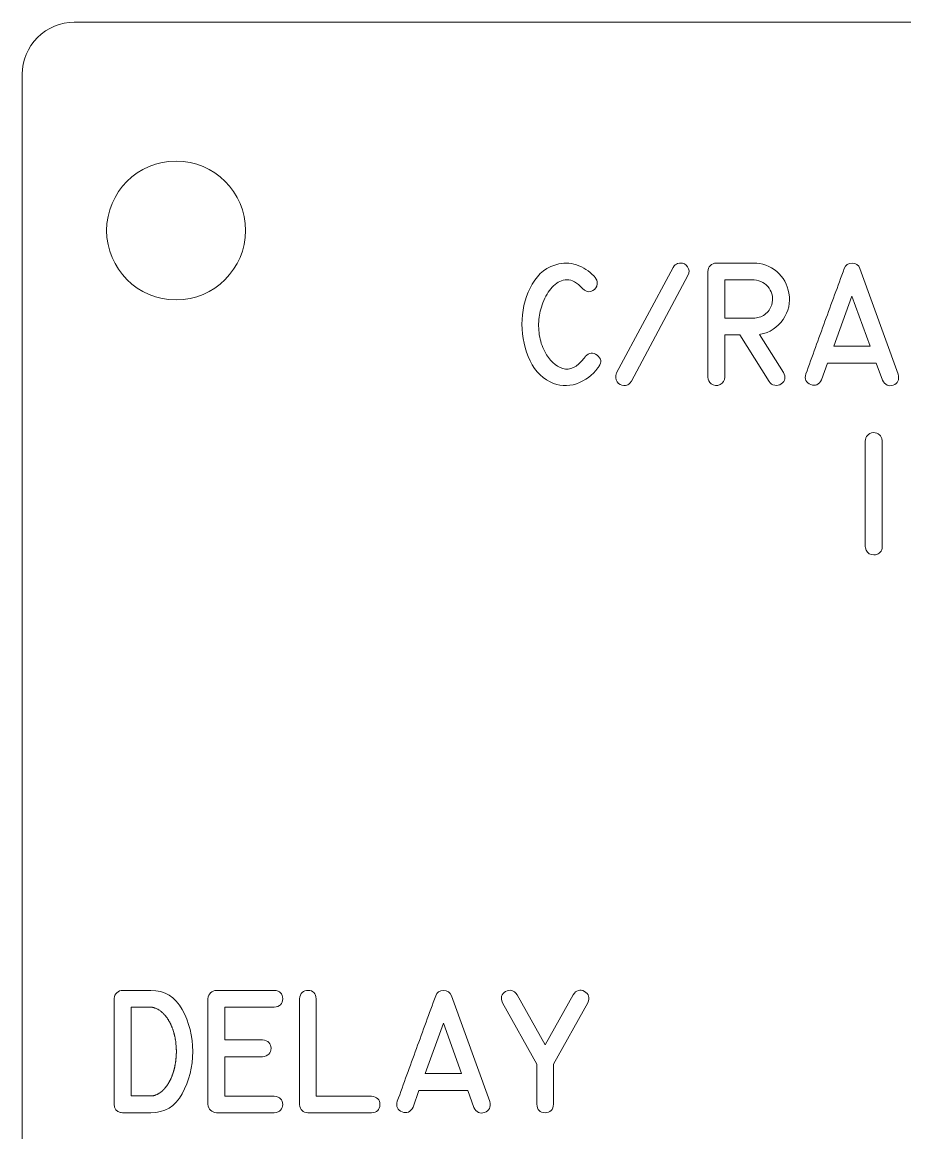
# Model space of a CAD drawing. Header units: millimetres. Extents: x -58 to 88, y -192 to 135.
# Drawn here: x -17.03 to 8.38, y 103 to 135 of the extents above; entities that cross this region are included whole.
import ezdxf

# ---------------------------------------------------------------- set-up
doc = ezdxf.new("R2010")
doc.units = ezdxf.units.MM
doc.header["$MEASUREMENT"] = 0
doc.layers.add('Layer 1', color=7, linetype='Continuous')

msp = doc.modelspace()

# ---------------------------------------------------------------- linework, layer by layer
at = {"layer": 'Layer 1', "color": 250, "lineweight": 9}
msp.add_ellipse((-12.6025, 129.0033), major_axis=(0, 2), ratio=1, dxfattribs=at)
msp.add_open_spline([(-17.033, 71.4283), (-17.0328, 71.0302), (-16.8744, 70.6485), (-16.5927, 70.3672), (-16.5927, 70.3672), (-16.3111, 70.0859), (-15.9311, 69.928), (-15.533, 69.9283), (-15.533, 69.9283), (-15.533, 69.9283), (86.717, 69.9283), (86.717, 69.9283), (86.717, 69.9283), (87.115, 69.9285), (87.4967, 70.0869), (87.778, 70.3686), (87.778, 70.3686), (88.0593, 70.6502), (88.2172, 71.0302), (88.217, 71.4283), (88.217, 71.4283), (88.217, 71.4283), (88.217, 75.9158), (88.217, 75.9158), (88.217, 75.9158), (88.2167, 76.3139), (88.0583, 76.6955), (87.7767, 76.9768), (87.7767, 76.9768), (87.495, 77.2581), (87.115, 77.416), (86.717, 77.4158), (86.717, 77.4158), (86.717, 77.4158), (84.2545, 77.4158), (84.2545, 77.4158), (84.2545, 77.4158), (82.1109, 77.4158), (80.1301, 78.5594), (79.0583, 80.4158), (79.0583, 80.4158), (77.9865, 82.2722), (77.9865, 84.5594), (79.0583, 86.4158), (79.0583, 86.4158), (80.1301, 88.2722), (82.1109, 89.4158), (84.2545, 89.4158), (84.2545, 89.4158), (84.2545, 89.4158), (86.717, 89.4158), (86.717, 89.4158), (86.717, 89.4158), (87.115, 89.416), (87.4967, 89.5744), (87.778, 89.8561), (87.778, 89.8561), (88.0593, 90.1377), (88.2172, 90.5177), (88.217, 90.9158), (88.217, 90.9158), (88.217, 90.9158), (88.217, 114.0158), (88.217, 114.0158), (88.217, 114.0158), (88.2167, 114.4139), (88.0583, 114.7955), (87.7767, 115.0768), (87.7767, 115.0768), (87.495, 115.3581), (87.115, 115.516), (86.717, 115.5158), (86.717, 115.5158), (86.717, 115.5158), (84.2545, 115.5158), (84.2545, 115.5158), (84.2545, 115.5158), (82.1109, 115.5158), (80.1301, 116.6594), (79.0583, 118.5158), (79.0583, 118.5158), (77.9865, 120.3722), (77.9865, 122.6594), (79.0583, 124.5158), (79.0583, 124.5158), (80.1301, 126.3722), (82.1109, 127.5158), (84.2545, 127.5158), (84.2545, 127.5158), (84.2545, 127.5158), (86.717, 127.5158), (86.717, 127.5158), (86.717, 127.5158), (87.115, 127.516), (87.4967, 127.6744), (87.778, 127.9561), (87.778, 127.9561), (88.0593, 128.2377), (88.2172, 128.6177), (88.217, 129.0158), (88.217, 129.0158), (88.217, 129.0158), (88.217, 133.5033), (88.217, 133.5033), (88.217, 133.5033), (88.2167, 133.9014), (88.0583, 134.283), (87.7767, 134.5643), (87.7767, 134.5643), (87.495, 134.8456), (87.115, 135.0035), (86.717, 135.0033), (86.717, 135.0033), (86.717, 135.0033), (-15.533, 135.0033), (-15.533, 135.0033), (-15.533, 135.0033), (-15.9311, 135.003), (-16.3128, 134.8446), (-16.5941, 134.563), (-16.5941, 134.563), (-16.8754, 134.2813), (-17.0333, 133.9014), (-17.033, 133.5033), (-17.033, 133.5033), (-17.033, 133.5033), (-17.033, 71.4283), (-17.033, 71.4283)], degree=3, knots=[0, 0, 0, 0, 0.030303, 0.030303, 0.030303, 0.030303, 0.0606061, 0.0606061, 0.0606061, 0.0606061, 0.0909091, 0.0909091, 0.0909091, 0.0909091, 0.1212121, 0.1212121, 0.1212121, 0.1212121, 0.1515152, 0.1515152, 0.1515152, 0.1515152, 0.1818182, 0.1818182, 0.1818182, 0.1818182, 0.2121212, 0.2121212, 0.2121212, 0.2121212, 0.2424242, 0.2424242, 0.2424242, 0.2424242, 0.2727273, 0.2727273, 0.2727273, 0.2727273, 0.3030303, 0.3030303, 0.3030303, 0.3030303, 0.3333333, 0.3333333, 0.3333333, 0.3333333, 0.3636364, 0.3636364, 0.3636364, 0.3636364, 0.3939394, 0.3939394, 0.3939394, 0.3939394, 0.4242424, 0.4242424, 0.4242424, 0.4242424, 0.4545455, 0.4545455, 0.4545455, 0.4545455, 0.4848485, 0.4848485, 0.4848485, 0.4848485, 0.5151515, 0.5151515, 0.5151515, 0.5151515, 0.5454545, 0.5454545, 0.5454545, 0.5454545, 0.5757576, 0.5757576, 0.5757576, 0.5757576, 0.6060606, 0.6060606, 0.6060606, 0.6060606, 0.6363636, 0.6363636, 0.6363636, 0.6363636, 0.6666667, 0.6666667, 0.6666667, 0.6666667, 0.6969697, 0.6969697, 0.6969697, 0.6969697, 0.7272727, 0.7272727, 0.7272727, 0.7272727, 0.7575758, 0.7575758, 0.7575758, 0.7575758, 0.7878788, 0.7878788, 0.7878788, 0.7878788, 0.8181818, 0.8181818, 0.8181818, 0.8181818, 0.8484848, 0.8484848, 0.8484848, 0.8484848, 0.8787879, 0.8787879, 0.8787879, 0.8787879, 0.9090909, 0.9090909, 0.9090909, 0.9090909, 0.9393939, 0.9393939, 0.9393939, 0.9393939, 1, 1, 1, 1], dxfattribs=at)
at = {"layer": 'Layer 1', "color": 240, "lineweight": 9}
for points, knots in [([(-0.4231, 125.0875), (-0.4231, 125.0875), (-0.4384, 125.0646), (-0.4384, 125.0646), (-0.4384, 125.0646), (-0.4419, 125.0605), (-0.4448, 125.0563), (-0.4472, 125.0528), (-0.4472, 125.0528), (-0.4489, 125.0493), (-0.4513, 125.0458), (-0.4536, 125.0422), (-0.4536, 125.0422), (-0.6112, 124.83), (-0.8176, 124.6789), (-1.0733, 124.5883), (-1.0733, 124.5883), (-1.3285, 124.4984), (-1.5802, 124.5148), (-1.8283, 124.6377), (-1.8283, 124.6377), (-2.1164, 124.7812), (-2.328, 125.0246), (-2.4633, 125.3679), (-2.4633, 125.3679), (-2.5979, 125.7113), (-2.6561, 126.0682), (-2.6373, 126.4386), (-2.6373, 126.4386), (-2.6179, 126.809), (-2.5203, 127.1488), (-2.3445, 127.4593), (-2.3445, 127.4593), (-2.1681, 127.7691), (-1.9123, 127.9632), (-1.5766, 128.0414), (-1.5766, 128.0414), (-1.3838, 128.086), (-1.1915, 128.0672), (-0.9998, 127.9855), (-0.9998, 127.9855), (-0.8082, 127.9032), (-0.6506, 127.788), (-0.5277, 127.6398), (-0.5277, 127.6398), (-0.5265, 127.6398), (-0.5236, 127.6363), (-0.5195, 127.628), (-0.5195, 127.628), (-0.4666, 127.5592), (-0.4554, 127.4834), (-0.4866, 127.4017), (-0.4866, 127.4017), (-0.5177, 127.3194), (-0.5742, 127.2682), (-0.6571, 127.247), (-0.6571, 127.247), (-0.7453, 127.2241), (-0.827, 127.2506), (-0.9017, 127.3264), (-0.9017, 127.3264), (-1.0557, 127.5057), (-1.2039, 127.5916), (-1.3461, 127.5851), (-1.3461, 127.5851), (-1.4884, 127.5781), (-1.616, 127.5193), (-1.7283, 127.4093), (-1.7283, 127.4093), (-1.8412, 127.2988), (-1.9347, 127.1577), (-2.0094, 126.9854), (-2.0094, 126.9854), (-2.084, 126.8131), (-2.1299, 126.652), (-2.1469, 126.5015), (-2.1469, 126.5015), (-2.1675, 126.334), (-2.1657, 126.1652), (-2.1411, 125.9959), (-2.1411, 125.9959), (-2.1164, 125.8266), (-2.0646, 125.6672), (-1.9852, 125.5179), (-1.9852, 125.5179), (-1.8471, 125.2562), (-1.6736, 125.0922), (-1.4643, 125.0264), (-1.4643, 125.0264), (-1.2544, 124.9599), (-1.0498, 125.0605), (-0.8499, 125.3268), (-0.8499, 125.3268), (-0.8405, 125.338), (-0.8299, 125.3533), (-0.817, 125.3715), (-0.817, 125.3715), (-0.7094, 125.4908), (-0.5953, 125.5032), (-0.4754, 125.4085), (-0.4754, 125.4085), (-0.3555, 125.3139), (-0.3378, 125.2069), (-0.4231, 125.0875)], [0, 0, 0, 0, 0.037037, 0.037037, 0.037037, 0.037037, 0.0740741, 0.0740741, 0.0740741, 0.0740741, 0.1111111, 0.1111111, 0.1111111, 0.1111111, 0.1481481, 0.1481481, 0.1481481, 0.1481481, 0.1851852, 0.1851852, 0.1851852, 0.1851852, 0.2222222, 0.2222222, 0.2222222, 0.2222222, 0.2592593, 0.2592593, 0.2592593, 0.2592593, 0.2962963, 0.2962963, 0.2962963, 0.2962963, 0.3333333, 0.3333333, 0.3333333, 0.3333333, 0.3703704, 0.3703704, 0.3703704, 0.3703704, 0.4074074, 0.4074074, 0.4074074, 0.4074074, 0.4444444, 0.4444444, 0.4444444, 0.4444444, 0.4814815, 0.4814815, 0.4814815, 0.4814815, 0.5185185, 0.5185185, 0.5185185, 0.5185185, 0.5555556, 0.5555556, 0.5555556, 0.5555556, 0.5925926, 0.5925926, 0.5925926, 0.5925926, 0.6296296, 0.6296296, 0.6296296, 0.6296296, 0.6666667, 0.6666667, 0.6666667, 0.6666667, 0.7037037, 0.7037037, 0.7037037, 0.7037037, 0.7407407, 0.7407407, 0.7407407, 0.7407407, 0.7777778, 0.7777778, 0.7777778, 0.7777778, 0.8148148, 0.8148148, 0.8148148, 0.8148148, 0.8518519, 0.8518519, 0.8518519, 0.8518519, 0.8888889, 0.8888889, 0.8888889, 0.8888889, 0.9259259, 0.9259259, 0.9259259, 0.9259259, 1, 1, 1, 1]), ([(1.7165, 127.9379), (1.7512, 128.0002), (1.7929, 128.0367), (1.8417, 128.0472), (1.8417, 128.0472), (1.8905, 128.0584), (1.9176, 128.0637), (1.9235, 128.0637), (1.9235, 128.0637), (2.0064, 128.0637), (2.0746, 128.0278), (2.1281, 127.9567), (2.1281, 127.9567), (2.1822, 127.8856), (2.1851, 127.8021), (2.1369, 127.7056), (2.1369, 127.7056), (2.1369, 127.7056), (0.5112, 124.6601), (0.5112, 124.6601), (0.5112, 124.6601), (0.4971, 124.6336), (0.4724, 124.6066), (0.4371, 124.5783), (0.4371, 124.5783), (0.4013, 124.5501), (0.3542, 124.536), (0.2954, 124.536), (0.2954, 124.536), (0.2131, 124.536), (0.1473, 124.5719), (0.0985, 124.643), (0.0985, 124.643), (0.0497, 124.7141), (0.045, 124.7994), (0.0838, 124.8994), (0.0838, 124.8994), (0.0838, 124.8994), (1.7165, 127.9379), (1.7165, 127.9379)], [0, 0, 0, 0, 0.0909091, 0.0909091, 0.0909091, 0.0909091, 0.1818182, 0.1818182, 0.1818182, 0.1818182, 0.2727273, 0.2727273, 0.2727273, 0.2727273, 0.3636364, 0.3636364, 0.3636364, 0.3636364, 0.4545455, 0.4545455, 0.4545455, 0.4545455, 0.5454545, 0.5454545, 0.5454545, 0.5454545, 0.6363636, 0.6363636, 0.6363636, 0.6363636, 0.7272727, 0.7272727, 0.7272727, 0.7272727, 0.8181818, 0.8181818, 0.8181818, 0.8181818, 1, 1, 1, 1]), ([(4.8897, 124.9099), (4.9632, 124.78), (4.9426, 124.6712), (4.828, 124.5824), (4.828, 124.5824), (4.7727, 124.5436), (4.7092, 124.5301), (4.6375, 124.5431), (4.6375, 124.5431), (4.5658, 124.5554), (4.5134, 124.5913), (4.4799, 124.6495), (4.4799, 124.6495), (4.4799, 124.6495), (3.6309, 125.9918), (3.6309, 125.9918), (3.6309, 125.9918), (3.6309, 125.9918), (3.1999, 125.9918), (3.1999, 125.9918), (3.1999, 125.9918), (3.1999, 125.9918), (3.1999, 124.7788), (3.1999, 124.7788), (3.1999, 124.7788), (3.1999, 124.6789), (3.1547, 124.6071), (3.0641, 124.5625), (3.0641, 124.5625), (2.973, 124.5184), (2.8883, 124.5266), (2.809, 124.5877), (2.809, 124.5877), (2.746, 124.6348), (2.7143, 124.6983), (2.7143, 124.7788), (2.7143, 124.7788), (2.7143, 124.7788), (2.7143, 127.8226), (2.7143, 127.8226), (2.7143, 127.8226), (2.7143, 127.8891), (2.7378, 127.9461), (2.7843, 127.9931), (2.7843, 127.9931), (2.8307, 128.0402), (2.8877, 128.0637), (2.9554, 128.0637), (2.9554, 128.0637), (2.9554, 128.0637), (4.0248, 128.0637), (4.0248, 128.0637), (4.0248, 128.0637), (4.2824, 128.0637), (4.5058, 127.982), (4.6951, 127.8185), (4.6951, 127.8185), (4.8844, 127.6545), (5.0026, 127.4469), (5.0485, 127.1953), (5.0485, 127.1953), (5.0967, 126.9254), (5.0396, 126.6732), (4.8768, 126.4386), (4.8768, 126.4386), (4.7145, 126.2034), (4.4987, 126.0611), (4.23, 126.0106), (4.23, 126.0106), (4.23, 126.0106), (4.1971, 126.0053), (4.1971, 126.0053), (4.1971, 126.0053), (4.1971, 126.0053), (4.8897, 124.9099), (4.8897, 124.9099)], [0, 0, 0, 0, 0.05, 0.05, 0.05, 0.05, 0.1, 0.1, 0.1, 0.1, 0.15, 0.15, 0.15, 0.15, 0.2, 0.2, 0.2, 0.2, 0.25, 0.25, 0.25, 0.25, 0.3, 0.3, 0.3, 0.3, 0.35, 0.35, 0.35, 0.35, 0.4, 0.4, 0.4, 0.4, 0.45, 0.45, 0.45, 0.45, 0.5, 0.5, 0.5, 0.5, 0.55, 0.55, 0.55, 0.55, 0.6, 0.6, 0.6, 0.6, 0.65, 0.65, 0.65, 0.65, 0.7, 0.7, 0.7, 0.7, 0.75, 0.75, 0.75, 0.75, 0.8, 0.8, 0.8, 0.8, 0.85, 0.85, 0.85, 0.85, 0.9, 0.9, 0.9, 0.9, 1, 1, 1, 1]), ([(5.5341, 124.8682), (5.7176, 125.375), (5.9016, 125.8812), (6.0856, 126.3869), (6.0856, 126.3869), (6.2703, 126.8925), (6.4549, 127.3987), (6.6395, 127.905), (6.6395, 127.905), (6.6777, 128.0096), (6.753, 128.0625), (6.8653, 128.0637), (6.8653, 128.0637), (6.9782, 128.0649), (7.054, 128.012), (7.0928, 127.905), (7.0928, 127.905), (7.0928, 127.905), (8.197, 124.86), (8.197, 124.86), (8.197, 124.86), (8.2311, 124.6977), (8.1817, 124.5936), (8.0488, 124.5466), (8.0488, 124.5466), (7.9153, 124.499), (7.813, 124.5478), (7.7401, 124.6912), (7.7401, 124.6912), (7.7401, 124.6912), (7.5632, 125.1839), (7.5632, 125.1839), (7.5632, 125.1839), (7.5632, 125.1839), (6.1591, 125.1839), (6.1591, 125.1839), (6.1591, 125.1839), (6.1591, 125.1839), (5.9869, 124.703), (5.9869, 124.703), (5.9869, 124.703), (5.9134, 124.5583), (5.8087, 124.5113), (5.6735, 124.5613), (5.6735, 124.5613), (5.5377, 124.6107), (5.4912, 124.7136), (5.5341, 124.8682)], [0, 0, 0, 0, 0.0769231, 0.0769231, 0.0769231, 0.0769231, 0.1538462, 0.1538462, 0.1538462, 0.1538462, 0.2307692, 0.2307692, 0.2307692, 0.2307692, 0.3076923, 0.3076923, 0.3076923, 0.3076923, 0.3846154, 0.3846154, 0.3846154, 0.3846154, 0.4615385, 0.4615385, 0.4615385, 0.4615385, 0.5384615, 0.5384615, 0.5384615, 0.5384615, 0.6153846, 0.6153846, 0.6153846, 0.6153846, 0.6923077, 0.6923077, 0.6923077, 0.6923077, 0.7692308, 0.7692308, 0.7692308, 0.7692308, 0.8461538, 0.8461538, 0.8461538, 0.8461538, 1, 1, 1, 1]), ([(4.0248, 126.4756), (4.1424, 126.4756), (4.2506, 126.5109), (4.35, 126.5827), (4.35, 126.5827), (4.4493, 126.6538), (4.5158, 126.7467), (4.5505, 126.8613), (4.5505, 126.8613), (4.6046, 127.0383), (4.5799, 127.1982), (4.4764, 127.3411), (4.4764, 127.3411), (4.3729, 127.484), (4.2306, 127.5628), (4.0495, 127.5781), (4.0495, 127.5781), (4.0495, 127.5781), (3.1999, 127.5781), (3.1999, 127.5781), (3.1999, 127.5781), (3.1999, 127.5781), (3.1999, 126.4756), (3.1999, 126.4756), (3.1999, 126.4756), (3.1999, 126.4756), (4.0248, 126.4756), (4.0248, 126.4756)], [0, 0, 0, 0, 0.125, 0.125, 0.125, 0.125, 0.25, 0.25, 0.25, 0.25, 0.375, 0.375, 0.375, 0.375, 0.5, 0.5, 0.5, 0.5, 0.625, 0.625, 0.625, 0.625, 0.75, 0.75, 0.75, 0.75, 1, 1, 1, 1]), ([(7.3874, 125.6678), (7.3874, 125.6678), (6.8635, 127.1147), (6.8635, 127.1147), (6.8635, 127.1147), (6.8635, 127.1147), (6.3367, 125.6678), (6.3367, 125.6678), (6.3367, 125.6678), (6.3367, 125.6678), (7.3874, 125.6678), (7.3874, 125.6678)], [0, 0, 0, 0, 0.25, 0.25, 0.25, 0.25, 0.5, 0.5, 0.5, 0.5, 1, 1, 1, 1]), ([(6.8635, 127.1147), (6.8635, 127.1147), (7.3874, 125.6678), (7.3874, 125.6678), (7.3874, 125.6678), (7.3874, 125.6678), (6.8635, 127.1147), (6.8635, 127.1147)], [0, 0, 0, 0, 0.3333333, 0.3333333, 0.3333333, 0.3333333, 1, 1, 1, 1]), ([(7.7366, 119.8974), (7.7366, 119.8827), (7.7348, 119.8662), (7.7313, 119.8492), (7.7313, 119.8492), (7.7036, 119.7192), (7.6237, 119.6546), (7.4902, 119.6546), (7.4902, 119.6546), (7.3926, 119.6546), (7.3203, 119.6998), (7.2733, 119.7904), (7.2733, 119.7904), (7.2627, 119.808), (7.2545, 119.8433), (7.2474, 119.8974), (7.2474, 119.8974), (7.2474, 119.8974), (7.2474, 122.9359), (7.2474, 122.9359), (7.2474, 122.9359), (7.2509, 122.9635), (7.255, 122.9894), (7.2603, 123.0141), (7.2603, 123.0141), (7.2656, 123.0388), (7.278, 123.0629), (7.2974, 123.0858), (7.2974, 123.0858), (7.3432, 123.1423), (7.4026, 123.1729), (7.4749, 123.1781), (7.4749, 123.1781), (7.5473, 123.1829), (7.6096, 123.1599), (7.6625, 123.1082), (7.6625, 123.1082), (7.6901, 123.0805), (7.7078, 123.0541), (7.716, 123.0288), (7.716, 123.0288), (7.7242, 123.0035), (7.7307, 122.973), (7.7366, 122.9359), (7.7366, 122.9359), (7.7366, 122.9359), (7.7366, 119.8974), (7.7366, 119.8974)], [0, 0, 0, 0, 0.0769231, 0.0769231, 0.0769231, 0.0769231, 0.1538462, 0.1538462, 0.1538462, 0.1538462, 0.2307692, 0.2307692, 0.2307692, 0.2307692, 0.3076923, 0.3076923, 0.3076923, 0.3076923, 0.3846154, 0.3846154, 0.3846154, 0.3846154, 0.4615385, 0.4615385, 0.4615385, 0.4615385, 0.5384615, 0.5384615, 0.5384615, 0.5384615, 0.6153846, 0.6153846, 0.6153846, 0.6153846, 0.6923077, 0.6923077, 0.6923077, 0.6923077, 0.7692308, 0.7692308, 0.7692308, 0.7692308, 0.8461538, 0.8461538, 0.8461538, 0.8461538, 1, 1, 1, 1]), ([(-14.143, 107.1071), (-14.143, 107.1071), (-13.3317, 107.1071), (-13.3317, 107.1071), (-13.3317, 107.1071), (-12.9283, 107.1071), (-12.6267, 106.9237), (-12.4256, 106.5562), (-12.4256, 106.5562), (-12.2246, 106.1887), (-12.124, 105.7842), (-12.124, 105.3432), (-12.124, 105.3432), (-12.124, 104.9023), (-12.2251, 104.4984), (-12.4262, 104.1309), (-12.4262, 104.1309), (-12.6279, 103.7634), (-12.9295, 103.5794), (-13.3317, 103.5794), (-13.3317, 103.5794), (-13.3317, 103.5794), (-14.143, 103.5794), (-14.143, 103.5794), (-14.143, 103.5794), (-14.143, 103.5794), (-14.1395, 103.5794), (-14.1395, 103.5794), (-14.1395, 103.5794), (-14.1395, 103.5794), (-14.143, 103.5794), (-14.143, 103.5794), (-14.143, 103.5794), (-14.1807, 103.5853), (-14.2012, 103.5888), (-14.2048, 103.59), (-14.2048, 103.59), (-14.3241, 103.6182), (-14.3835, 103.6964), (-14.3823, 103.824), (-14.3823, 103.824), (-14.3823, 103.824), (-14.3841, 103.824), (-14.3841, 103.824), (-14.3841, 103.824), (-14.3841, 103.824), (-14.3823, 106.866), (-14.3823, 106.866), (-14.3823, 106.866), (-14.3835, 106.8696), (-14.3841, 106.8743), (-14.3841, 106.8796), (-14.3841, 106.8796), (-14.3806, 106.9431), (-14.3559, 106.9966), (-14.3094, 107.0407), (-14.3094, 107.0407), (-14.2624, 107.0848), (-14.2065, 107.1071), (-14.1413, 107.1071), (-14.1413, 107.1071), (-14.1413, 107.1071), (-14.143, 107.1071), (-14.143, 107.1071)], [0, 0, 0, 0, 0.0588235, 0.0588235, 0.0588235, 0.0588235, 0.1176471, 0.1176471, 0.1176471, 0.1176471, 0.1764706, 0.1764706, 0.1764706, 0.1764706, 0.2352941, 0.2352941, 0.2352941, 0.2352941, 0.2941176, 0.2941176, 0.2941176, 0.2941176, 0.3529412, 0.3529412, 0.3529412, 0.3529412, 0.4117647, 0.4117647, 0.4117647, 0.4117647, 0.4705882, 0.4705882, 0.4705882, 0.4705882, 0.5294118, 0.5294118, 0.5294118, 0.5294118, 0.5882353, 0.5882353, 0.5882353, 0.5882353, 0.6470588, 0.6470588, 0.6470588, 0.6470588, 0.7058824, 0.7058824, 0.7058824, 0.7058824, 0.7647059, 0.7647059, 0.7647059, 0.7647059, 0.8235294, 0.8235294, 0.8235294, 0.8235294, 0.8823529, 0.8823529, 0.8823529, 0.8823529, 1, 1, 1, 1]), ([(-9.7728, 106.6267), (-9.7728, 106.6267), (-11.2009, 106.6267), (-11.2009, 106.6267), (-11.2009, 106.6267), (-11.2009, 106.6267), (-11.2009, 105.6843), (-11.2009, 105.6843), (-11.2009, 105.6843), (-11.2009, 105.6843), (-10.112, 105.6843), (-10.112, 105.6843), (-10.112, 105.6843), (-9.9492, 105.6602), (-9.868, 105.5784), (-9.8686, 105.4391), (-9.8686, 105.4391), (-9.8692, 105.2992), (-9.9503, 105.218), (-10.112, 105.1951), (-10.112, 105.1951), (-10.112, 105.1951), (-11.2009, 105.1951), (-11.2009, 105.1951), (-11.2009, 105.1951), (-11.2009, 105.1951), (-11.2009, 104.0633), (-11.2009, 104.0633), (-11.2009, 104.0633), (-11.2009, 104.0633), (-9.7728, 104.0633), (-9.7728, 104.0633), (-9.7728, 104.0633), (-9.6111, 104.0392), (-9.53, 103.9586), (-9.53, 103.8205), (-9.53, 103.8205), (-9.53, 103.6829), (-9.6111, 103.6023), (-9.7728, 103.5794), (-9.7728, 103.5794), (-9.7728, 103.5794), (-11.4402, 103.5794), (-11.4402, 103.5794), (-11.4402, 103.5794), (-11.5837, 103.5976), (-11.6654, 103.6794), (-11.6848, 103.824), (-11.6848, 103.824), (-11.6848, 103.824), (-11.6848, 106.866), (-11.6848, 106.866), (-11.6848, 106.866), (-11.663, 107.0177), (-11.5813, 107.0977), (-11.4402, 107.1071), (-11.4402, 107.1071), (-11.4402, 107.1071), (-9.7728, 107.1071), (-9.7728, 107.1071), (-9.7728, 107.1071), (-9.6111, 107.0948), (-9.53, 107.0136), (-9.5306, 106.8649), (-9.5306, 106.8649), (-9.5311, 106.7161), (-9.6123, 106.6367), (-9.7728, 106.6267)], [0, 0, 0, 0, 0.0555556, 0.0555556, 0.0555556, 0.0555556, 0.1111111, 0.1111111, 0.1111111, 0.1111111, 0.1666667, 0.1666667, 0.1666667, 0.1666667, 0.2222222, 0.2222222, 0.2222222, 0.2222222, 0.2777778, 0.2777778, 0.2777778, 0.2777778, 0.3333333, 0.3333333, 0.3333333, 0.3333333, 0.3888889, 0.3888889, 0.3888889, 0.3888889, 0.4444444, 0.4444444, 0.4444444, 0.4444444, 0.5, 0.5, 0.5, 0.5, 0.5555556, 0.5555556, 0.5555556, 0.5555556, 0.6111111, 0.6111111, 0.6111111, 0.6111111, 0.6666667, 0.6666667, 0.6666667, 0.6666667, 0.7222222, 0.7222222, 0.7222222, 0.7222222, 0.7777778, 0.7777778, 0.7777778, 0.7777778, 0.8333333, 0.8333333, 0.8333333, 0.8333333, 0.8888889, 0.8888889, 0.8888889, 0.8888889, 1, 1, 1, 1]), ([(-8.8068, 103.5776), (-8.9479, 103.587), (-9.0296, 103.6664), (-9.0514, 103.8169), (-9.0514, 103.8169), (-9.0514, 103.8169), (-9.0514, 106.8625), (-9.0514, 106.8625), (-9.0514, 106.8625), (-9.0273, 107.0277), (-8.9432, 107.1089), (-8.7998, 107.1065), (-8.7998, 107.1065), (-8.6563, 107.1036), (-8.5781, 107.0218), (-8.5658, 106.8625), (-8.5658, 106.8625), (-8.5658, 106.8625), (-8.5658, 104.0586), (-8.5658, 104.0586), (-8.5658, 104.0586), (-8.5658, 104.0586), (-6.9759, 104.0598), (-6.9759, 104.0598), (-6.9759, 104.0598), (-6.8125, 104.0415), (-6.7319, 103.9592), (-6.7337, 103.8128), (-6.7337, 103.8128), (-6.7355, 103.6664), (-6.8166, 103.5882), (-6.9777, 103.5776), (-6.9777, 103.5776), (-6.9777, 103.5776), (-8.8068, 103.5776), (-8.8068, 103.5776)], [0, 0, 0, 0, 0.1, 0.1, 0.1, 0.1, 0.2, 0.2, 0.2, 0.2, 0.3, 0.3, 0.3, 0.3, 0.4, 0.4, 0.4, 0.4, 0.5, 0.5, 0.5, 0.5, 0.6, 0.6, 0.6, 0.6, 0.7, 0.7, 0.7, 0.7, 0.8, 0.8, 0.8, 0.8, 1, 1, 1, 1]), ([(-6.2316, 103.9116), (-6.0481, 104.4184), (-5.8641, 104.9246), (-5.6801, 105.4303), (-5.6801, 105.4303), (-5.4954, 105.9359), (-5.3108, 106.4421), (-5.1262, 106.9484), (-5.1262, 106.9484), (-5.088, 107.053), (-5.0127, 107.1059), (-4.9004, 107.1071), (-4.9004, 107.1071), (-4.7875, 107.1083), (-4.7117, 107.0554), (-4.6729, 106.9484), (-4.6729, 106.9484), (-4.6729, 106.9484), (-3.5687, 103.9034), (-3.5687, 103.9034), (-3.5687, 103.9034), (-3.5346, 103.7411), (-3.584, 103.637), (-3.7169, 103.59), (-3.7169, 103.59), (-3.8504, 103.5424), (-3.9527, 103.5912), (-4.0256, 103.7346), (-4.0256, 103.7346), (-4.0256, 103.7346), (-4.2025, 104.2273), (-4.2025, 104.2273), (-4.2025, 104.2273), (-4.2025, 104.2273), (-5.6066, 104.2273), (-5.6066, 104.2273), (-5.6066, 104.2273), (-5.6066, 104.2273), (-5.7788, 103.7464), (-5.7788, 103.7464), (-5.7788, 103.7464), (-5.8523, 103.6017), (-5.957, 103.5547), (-6.0922, 103.6047), (-6.0922, 103.6047), (-6.228, 103.6541), (-6.2745, 103.757), (-6.2316, 103.9116)], [0, 0, 0, 0, 0.0769231, 0.0769231, 0.0769231, 0.0769231, 0.1538462, 0.1538462, 0.1538462, 0.1538462, 0.2307692, 0.2307692, 0.2307692, 0.2307692, 0.3076923, 0.3076923, 0.3076923, 0.3076923, 0.3846154, 0.3846154, 0.3846154, 0.3846154, 0.4615385, 0.4615385, 0.4615385, 0.4615385, 0.5384615, 0.5384615, 0.5384615, 0.5384615, 0.6153846, 0.6153846, 0.6153846, 0.6153846, 0.6923077, 0.6923077, 0.6923077, 0.6923077, 0.7692308, 0.7692308, 0.7692308, 0.7692308, 0.8461538, 0.8461538, 0.8461538, 0.8461538, 1, 1, 1, 1]), ([(-1.1658, 106.9813), (-1.0764, 107.1159), (-0.9682, 107.1477), (-0.8412, 107.0777), (-0.8412, 107.0777), (-0.7142, 107.0077), (-0.6819, 106.8984), (-0.7436, 106.749), (-0.7436, 106.749), (-0.7436, 106.749), (-1.7343, 104.9799), (-1.7343, 104.9799), (-1.7343, 104.9799), (-1.7343, 104.9799), (-1.7343, 103.8275), (-1.7343, 103.8275), (-1.7343, 103.8275), (-1.7449, 103.6647), (-1.8249, 103.5829), (-1.9748, 103.5829), (-1.9748, 103.5829), (-2.1247, 103.5829), (-2.2047, 103.6647), (-2.2147, 103.8275), (-2.2147, 103.8275), (-2.2147, 103.8275), (-2.2147, 104.9799), (-2.2147, 104.9799), (-2.2147, 104.9799), (-2.2147, 104.9799), (-3.2036, 106.749), (-3.2036, 106.749), (-3.2036, 106.749), (-3.2648, 106.8972), (-3.2336, 107.006), (-3.1107, 107.0754), (-3.1107, 107.0754), (-2.9879, 107.1447), (-2.8779, 107.1136), (-2.7815, 106.9813), (-2.7815, 106.9813), (-2.7815, 106.9813), (-1.9736, 105.5379), (-1.9736, 105.5379), (-1.9736, 105.5379), (-1.9736, 105.5379), (-1.1658, 106.9813), (-1.1658, 106.9813)], [0, 0, 0, 0, 0.0769231, 0.0769231, 0.0769231, 0.0769231, 0.1538462, 0.1538462, 0.1538462, 0.1538462, 0.2307692, 0.2307692, 0.2307692, 0.2307692, 0.3076923, 0.3076923, 0.3076923, 0.3076923, 0.3846154, 0.3846154, 0.3846154, 0.3846154, 0.4615385, 0.4615385, 0.4615385, 0.4615385, 0.5384615, 0.5384615, 0.5384615, 0.5384615, 0.6153846, 0.6153846, 0.6153846, 0.6153846, 0.6923077, 0.6923077, 0.6923077, 0.6923077, 0.7692308, 0.7692308, 0.7692308, 0.7692308, 0.8461538, 0.8461538, 0.8461538, 0.8461538, 1, 1, 1, 1]), ([(-13.3317, 104.065), (-13.3293, 104.065), (-13.327, 104.065), (-13.3246, 104.065), (-13.3246, 104.065), (-13.3223, 104.065), (-13.3193, 104.065), (-13.3164, 104.065), (-13.3164, 104.065), (-13.314, 104.065), (-13.3117, 104.0656), (-13.3099, 104.0662), (-13.3099, 104.0662), (-13.3082, 104.0668), (-13.3058, 104.0668), (-13.3023, 104.0668), (-13.3023, 104.0668), (-13.2999, 104.0668), (-13.2976, 104.0674), (-13.2946, 104.068), (-13.2946, 104.068), (-13.2917, 104.0686), (-13.2887, 104.0686), (-13.2852, 104.0686), (-13.2852, 104.0686), (-13.2829, 104.0686), (-13.2805, 104.0692), (-13.2782, 104.0692), (-13.2782, 104.0692), (-13.2758, 104.0698), (-13.2729, 104.0703), (-13.2693, 104.0703), (-13.2693, 104.0703), (-13.2676, 104.0703), (-13.2652, 104.0703), (-13.2629, 104.0709), (-13.2629, 104.0709), (-13.2605, 104.0715), (-13.2576, 104.0721), (-13.2541, 104.0721), (-13.2541, 104.0721), (-13.2494, 104.0745), (-13.2447, 104.0756), (-13.2405, 104.0756), (-13.2405, 104.0756), (-13.2382, 104.0756), (-13.2358, 104.0762), (-13.2335, 104.078), (-13.2335, 104.078), (-13.2311, 104.0797), (-13.2282, 104.0815), (-13.2247, 104.0821), (-13.2247, 104.0821), (-13.2223, 104.0821), (-13.22, 104.0827), (-13.217, 104.0833), (-13.217, 104.0833), (-13.2141, 104.0839), (-13.2111, 104.0844), (-13.2076, 104.0856), (-13.2076, 104.0856), (-13.2053, 104.0856), (-13.2029, 104.0862), (-13.2006, 104.0874), (-13.2006, 104.0874), (-13.1982, 104.0886), (-13.1959, 104.0897), (-13.1923, 104.0909), (-13.1923, 104.0909), (-13.1853, 104.0933), (-13.18, 104.0956), (-13.1765, 104.098), (-13.1765, 104.098), (-13.1559, 104.105), (-13.15, 104.1068), (-13.1594, 104.105), (-13.1594, 104.105), (-13.157, 104.105), (-13.1547, 104.1056), (-13.1523, 104.1074), (-13.1523, 104.1074), (-13.15, 104.1091), (-13.1471, 104.1103), (-13.1441, 104.1115), (-13.1441, 104.1115), (-13.1335, 104.1186), (-13.1288, 104.1215), (-13.13, 104.1203), (-13.13, 104.1203), (-13.1188, 104.1262), (-13.113, 104.1291), (-13.113, 104.1291), (-13.113, 104.1291), (-13.1106, 104.1303), (-13.1082, 104.1315), (-13.1059, 104.1332), (-13.1059, 104.1332), (-13.1035, 104.135), (-13.1006, 104.1368), (-13.0971, 104.1391), (-13.0971, 104.1391), (-13.0871, 104.1462), (-13.0818, 104.1497), (-13.0818, 104.1497), (-13.0818, 104.1497), (-13.0794, 104.1509), (-13.0771, 104.1521), (-13.0741, 104.1538), (-13.0741, 104.1538), (-13.0712, 104.1556), (-13.0683, 104.1574), (-13.0647, 104.1597), (-13.0647, 104.1597), (-13.0624, 104.1609), (-13.06, 104.1626), (-13.0577, 104.165), (-13.0577, 104.165), (-13.0553, 104.1673), (-13.0524, 104.1697), (-13.0489, 104.1721), (-13.0489, 104.1721), (-13.0471, 104.1732), (-13.0447, 104.1744), (-13.0424, 104.1762), (-13.0424, 104.1762), (-13.04, 104.1779), (-13.0371, 104.1803), (-13.0336, 104.182), (-13.0336, 104.182), (-13.0312, 104.1844), (-13.0253, 104.1891), (-13.0165, 104.1962), (-13.0165, 104.1962), (-13.0071, 104.2056), (-13.0024, 104.2097), (-13.0024, 104.2097), (-13.0024, 104.2097), (-13.0001, 104.212), (-12.9983, 104.2144), (-12.996, 104.2167), (-12.996, 104.2167), (-12.9936, 104.2191), (-12.9907, 104.222), (-12.9871, 104.2256), (-12.9871, 104.2256), (-12.9848, 104.2279), (-12.9824, 104.2297), (-12.9801, 104.232), (-12.9801, 104.232), (-12.9777, 104.2344), (-12.9754, 104.2373), (-12.9718, 104.2408), (-12.9718, 104.2408), (-12.9683, 104.2432), (-12.963, 104.2479), (-12.956, 104.2544), (-12.956, 104.2544), (-12.9536, 104.2567), (-12.9513, 104.2591), (-12.9495, 104.2614), (-12.9495, 104.2614), (-12.9472, 104.2638), (-12.9442, 104.2667), (-12.9407, 104.2702), (-12.9407, 104.2702), (-12.9383, 104.2726), (-12.936, 104.2749), (-12.9336, 104.2779), (-12.9336, 104.2779), (-12.9313, 104.2808), (-12.9283, 104.2838), (-12.9254, 104.2873), (-12.9254, 104.2873), (-12.9113, 104.3055), (-12.9066, 104.3114), (-12.9113, 104.3043), (-12.9113, 104.3043), (-12.9031, 104.3126), (-12.8984, 104.319), (-12.896, 104.3237), (-12.896, 104.3237), (-12.8854, 104.3373), (-12.8807, 104.3437), (-12.8819, 104.3426), (-12.8819, 104.3426), (-12.8795, 104.3461), (-12.8772, 104.349), (-12.8754, 104.352), (-12.8754, 104.352), (-12.8731, 104.3549), (-12.8701, 104.3578), (-12.8666, 104.3614), (-12.8666, 104.3614), (-12.8642, 104.3649), (-12.8625, 104.3684), (-12.8607, 104.372), (-12.8607, 104.372), (-12.859, 104.3755), (-12.856, 104.3784), (-12.8531, 104.382), (-12.8531, 104.382), (-12.8519, 104.3855), (-12.8496, 104.389), (-12.8466, 104.3931), (-12.8466, 104.3931), (-12.8437, 104.3972), (-12.8413, 104.4008), (-12.839, 104.4043), (-12.839, 104.4043), (-12.8319, 104.4137), (-12.8278, 104.4208), (-12.8254, 104.4255), (-12.8254, 104.4255), (-12.8231, 104.4284), (-12.8207, 104.4325), (-12.819, 104.4366), (-12.819, 104.4366), (-12.8172, 104.4402), (-12.8149, 104.4443), (-12.8113, 104.4478), (-12.8113, 104.4478), (-12.809, 104.4507), (-12.8072, 104.4549), (-12.8055, 104.459), (-12.8055, 104.459), (-12.8037, 104.4625), (-12.8013, 104.4666), (-12.7978, 104.4701), (-12.7978, 104.4701), (-12.7955, 104.4754), (-12.7919, 104.4831), (-12.7872, 104.4925), (-12.7872, 104.4925), (-12.7849, 104.496), (-12.7831, 104.4995), (-12.7813, 104.5042), (-12.7813, 104.5042), (-12.7796, 104.5089), (-12.7772, 104.5137), (-12.7737, 104.5184), (-12.7737, 104.5184), (-12.7714, 104.5219), (-12.769, 104.5254), (-12.7672, 104.5295), (-12.7672, 104.5295), (-12.7661, 104.5336), (-12.7631, 104.5378), (-12.7596, 104.5425), (-12.7596, 104.5425), (-12.7584, 104.546), (-12.7572, 104.5495), (-12.7555, 104.5542), (-12.7555, 104.5542), (-12.7537, 104.5589), (-12.752, 104.5636), (-12.7496, 104.5683), (-12.7496, 104.5683), (-12.7461, 104.5736), (-12.742, 104.5824), (-12.7373, 104.5942), (-12.7373, 104.5942), (-12.7261, 104.6224), (-12.722, 104.6318), (-12.7255, 104.6212), (-12.7255, 104.6212), (-12.7243, 104.6248), (-12.7226, 104.6295), (-12.7208, 104.6342), (-12.7208, 104.6342), (-12.719, 104.6395), (-12.7173, 104.6448), (-12.7149, 104.6489), (-12.7149, 104.6489), (-12.7137, 104.6536), (-12.7126, 104.6583), (-12.7108, 104.663), (-12.7108, 104.663), (-12.709, 104.6677), (-12.7067, 104.6724), (-12.7049, 104.6783), (-12.7049, 104.6783), (-12.7014, 104.6889), (-12.6984, 104.6977), (-12.6961, 104.7059), (-12.6961, 104.7059), (-12.6949, 104.7106), (-12.6937, 104.7153), (-12.692, 104.72), (-12.692, 104.72), (-12.6902, 104.7241), (-12.6879, 104.7294), (-12.6855, 104.7353), (-12.6855, 104.7353), (-12.6902, 104.7236), (-12.6873, 104.7335), (-12.6773, 104.7647), (-12.6773, 104.7647), (-12.6749, 104.77), (-12.6714, 104.78), (-12.6667, 104.7935), (-12.6667, 104.7935), (-12.6667, 104.7982), (-12.6661, 104.8035), (-12.6643, 104.8082), (-12.6643, 104.8082), (-12.6626, 104.8135), (-12.6608, 104.8188), (-12.6596, 104.8247), (-12.6596, 104.8247), (-12.6585, 104.8294), (-12.6573, 104.8341), (-12.6561, 104.8394), (-12.6561, 104.8394), (-12.6555, 104.8447), (-12.6538, 104.85), (-12.6514, 104.8558), (-12.6514, 104.8558), (-12.6514, 104.8594), (-12.6502, 104.8635), (-12.6485, 104.8688), (-12.6485, 104.8688), (-12.6467, 104.8741), (-12.6455, 104.8794), (-12.6444, 104.8852), (-12.6444, 104.8852), (-12.6432, 104.8929), (-12.6414, 104.9041), (-12.6391, 104.9176), (-12.6391, 104.9176), (-12.6391, 104.9223), (-12.6385, 104.927), (-12.6367, 104.9323), (-12.6367, 104.9323), (-12.6349, 104.9376), (-12.6332, 104.9429), (-12.6326, 104.9487), (-12.6326, 104.9487), (-12.6326, 104.9534), (-12.632, 104.9581), (-12.6308, 104.9634), (-12.6308, 104.9634), (-12.6297, 104.9687), (-12.6285, 104.974), (-12.6273, 104.9799), (-12.6273, 104.9799), (-12.6261, 104.9881), (-12.6244, 104.9987), (-12.622, 105.0128), (-12.622, 105.0128), (-12.622, 105.0169), (-12.6208, 105.0222), (-12.6191, 105.0281), (-12.6191, 105.0281), (-12.6179, 105.034), (-12.6161, 105.0393), (-12.615, 105.0452), (-12.615, 105.0452), (-12.615, 105.0534), (-12.6138, 105.064), (-12.6114, 105.0781), (-12.6114, 105.0781), (-12.6114, 105.0828), (-12.6114, 105.0875), (-12.6108, 105.0928), (-12.6108, 105.0928), (-12.6103, 105.0981), (-12.6091, 105.104), (-12.6079, 105.1104), (-12.6079, 105.1104), (-12.6061, 105.1245), (-12.605, 105.1351), (-12.605, 105.1433), (-12.605, 105.1433), (-12.6038, 105.1516), (-12.6032, 105.1622), (-12.6032, 105.1763), (-12.6032, 105.1763), (-12.602, 105.1845), (-12.6014, 105.1957), (-12.6014, 105.2104), (-12.6014, 105.2104), (-12.6003, 105.2186), (-12.5997, 105.2298), (-12.5997, 105.2433), (-12.5997, 105.2433), (-12.5997, 105.2492), (-12.5991, 105.2545), (-12.5985, 105.2598), (-12.5985, 105.2598), (-12.5979, 105.2651), (-12.5973, 105.2709), (-12.5961, 105.278), (-12.5961, 105.278), (-12.5961, 105.2827), (-12.5956, 105.2874), (-12.595, 105.2927), (-12.595, 105.2927), (-12.595, 105.2974), (-12.5944, 105.3039), (-12.5944, 105.3103), (-12.5944, 105.3103), (-12.5944, 105.315), (-12.5944, 105.3203), (-12.5944, 105.3262), (-12.5944, 105.3262), (-12.5944, 105.3315), (-12.5944, 105.3374), (-12.5944, 105.3432), (-12.5944, 105.3432), (-12.5944, 105.3491), (-12.5944, 105.3544), (-12.5944, 105.3597), (-12.5944, 105.3597), (-12.5944, 105.365), (-12.5944, 105.3703), (-12.5944, 105.3762), (-12.5944, 105.3762), (-12.5944, 105.3815), (-12.595, 105.3873), (-12.595, 105.392), (-12.595, 105.392), (-12.5956, 105.3973), (-12.5961, 105.4038), (-12.5961, 105.4103), (-12.5961, 105.4103), (-12.5961, 105.415), (-12.5961, 105.4203), (-12.5961, 105.4262), (-12.5961, 105.4262), (-12.5961, 105.4314), (-12.5961, 105.4373), (-12.5961, 105.4432), (-12.5961, 105.4432), (-12.5961, 105.4503), (-12.5973, 105.4614), (-12.5997, 105.4779), (-12.5997, 105.4779), (-12.5997, 105.4914), (-12.6003, 105.502), (-12.6014, 105.5085), (-12.6014, 105.5085), (-12.6014, 105.5167), (-12.6026, 105.5285), (-12.605, 105.5449), (-12.605, 105.5449), (-12.605, 105.5584), (-12.6056, 105.569), (-12.6067, 105.5761), (-12.6067, 105.5761), (-12.6067, 105.5837), (-12.6073, 105.5949), (-12.6097, 105.6084), (-12.6097, 105.6084), (-12.6108, 105.6131), (-12.612, 105.6184), (-12.6126, 105.6243), (-12.6126, 105.6243), (-12.6132, 105.6296), (-12.6132, 105.6355), (-12.6132, 105.6413), (-12.6132, 105.6413), (-12.6155, 105.6549), (-12.6179, 105.666), (-12.6203, 105.6743), (-12.6203, 105.6743), (-12.6214, 105.6784), (-12.6226, 105.6837), (-12.6238, 105.6884), (-12.6238, 105.6884), (-12.625, 105.6937), (-12.6255, 105.699), (-12.6255, 105.7048), (-12.6255, 105.7048), (-12.6267, 105.7131), (-12.6285, 105.7237), (-12.6308, 105.7378), (-12.6308, 105.7378), (-12.632, 105.746), (-12.6332, 105.7566), (-12.6355, 105.7707), (-12.6355, 105.7707), (-12.6402, 105.7842), (-12.6432, 105.7948), (-12.6444, 105.8013), (-12.6444, 105.8013), (-12.6467, 105.8154), (-12.6485, 105.8248), (-12.6496, 105.8307), (-12.6496, 105.8307), (-12.652, 105.8354), (-12.6538, 105.8401), (-12.6549, 105.8454), (-12.6549, 105.8454), (-12.6561, 105.8507), (-12.6567, 105.8559), (-12.6579, 105.8618), (-12.6579, 105.8618), (-12.6591, 105.8665), (-12.6608, 105.8712), (-12.6632, 105.8765), (-12.6632, 105.8765), (-12.6655, 105.8818), (-12.6667, 105.8871), (-12.6667, 105.893), (-12.6667, 105.893), (-12.6773, 105.9236), (-12.6802, 105.9336), (-12.6755, 105.9218), (-12.6755, 105.9218), (-12.6779, 105.93), (-12.6802, 105.94), (-12.6837, 105.9512), (-12.6837, 105.9512), (-12.6861, 105.9547), (-12.6885, 105.9588), (-12.6902, 105.9641), (-12.6902, 105.9641), (-12.692, 105.9694), (-12.6932, 105.9741), (-12.6943, 105.9788), (-12.6943, 105.9788), (-12.6955, 105.9824), (-12.699, 105.9923), (-12.7049, 106.0082), (-12.7049, 106.0082), (-12.709, 106.0194), (-12.7126, 106.0288), (-12.7149, 106.0359), (-12.7149, 106.0359), (-12.7173, 106.0394), (-12.719, 106.0435), (-12.7208, 106.0488), (-12.7208, 106.0488), (-12.7226, 106.0541), (-12.7243, 106.0588), (-12.7255, 106.0635), (-12.7255, 106.0635), (-12.7278, 106.0664), (-12.7302, 106.0705), (-12.732, 106.0752), (-12.732, 106.0752), (-12.7343, 106.08), (-12.7361, 106.0847), (-12.7373, 106.0894), (-12.7373, 106.0894), (-12.742, 106.1005), (-12.7461, 106.1093), (-12.7496, 106.1152), (-12.7496, 106.1152), (-12.7543, 106.1264), (-12.7572, 106.1346), (-12.7596, 106.1393), (-12.7596, 106.1393), (-12.7643, 106.1505), (-12.7684, 106.1593), (-12.7719, 106.1646), (-12.7719, 106.1646), (-12.7743, 106.1681), (-12.7766, 106.1723), (-12.7784, 106.1764), (-12.7784, 106.1764), (-12.7808, 106.1799), (-12.7825, 106.184), (-12.7837, 106.1875), (-12.7837, 106.1875), (-12.7908, 106.1987), (-12.7955, 106.2069), (-12.7978, 106.2117), (-12.7978, 106.2117), (-12.8078, 106.2275), (-12.8125, 106.2352), (-12.8113, 106.234), (-12.8113, 106.234), (-12.8149, 106.2375), (-12.8172, 106.241), (-12.819, 106.2452), (-12.819, 106.2452), (-12.8207, 106.2493), (-12.8231, 106.2528), (-12.8254, 106.2563), (-12.8254, 106.2563), (-12.8278, 106.261), (-12.8319, 106.2675), (-12.839, 106.2769), (-12.839, 106.2769), (-12.8413, 106.2804), (-12.8437, 106.284), (-12.846, 106.2869), (-12.846, 106.2869), (-12.8484, 106.2904), (-12.8501, 106.294), (-12.8513, 106.2975), (-12.8513, 106.2975), (-12.8566, 106.3081), (-12.8666, 106.321), (-12.8801, 106.3369), (-12.8801, 106.3369), (-12.8825, 106.3392), (-12.8919, 106.3522), (-12.9078, 106.3751), (-12.9078, 106.3751), (-12.9219, 106.391), (-12.9319, 106.4027), (-12.9389, 106.4098), (-12.9389, 106.4098), (-12.946, 106.4174), (-12.956, 106.4286), (-12.9701, 106.4421), (-12.9701, 106.4421), (-12.9789, 106.4527), (-12.9889, 106.4621), (-12.9995, 106.4715), (-12.9995, 106.4715), (-13.0071, 106.4774), (-13.0183, 106.4856), (-13.0318, 106.4974), (-13.0318, 106.4974), (-13.0436, 106.5068), (-13.0542, 106.515), (-13.0647, 106.5233), (-13.0647, 106.5233), (-13.0912, 106.5403), (-13.1018, 106.548), (-13.0971, 106.5456), (-13.0971, 106.5456), (-13.1206, 106.5591), (-13.1306, 106.5656), (-13.1282, 106.5644), (-13.1282, 106.5644), (-13.1282, 106.5644), (-13.1388, 106.5697), (-13.1594, 106.5803), (-13.1594, 106.5803), (-13.1641, 106.5821), (-13.1747, 106.5862), (-13.1923, 106.5921), (-13.1923, 106.5921), (-13.207, 106.5979), (-13.2182, 106.6021), (-13.2247, 106.6044), (-13.2247, 106.6044), (-13.2305, 106.605), (-13.2358, 106.6068), (-13.2405, 106.6085), (-13.2405, 106.6085), (-13.2447, 106.6103), (-13.2494, 106.612), (-13.2541, 106.6144), (-13.2541, 106.6144), (-13.2746, 106.6179), (-13.2852, 106.6197), (-13.2852, 106.6197), (-13.2852, 106.6197), (-13.2923, 106.6209), (-13.3023, 106.6215), (-13.3164, 106.6215), (-13.3164, 106.6215), (-13.3193, 106.6215), (-13.3223, 106.6215), (-13.3246, 106.6215), (-13.3246, 106.6215), (-13.327, 106.6215), (-13.3293, 106.6215), (-13.3317, 106.6215), (-13.3317, 106.6215), (-13.3317, 106.6215), (-13.9002, 106.6215), (-13.9002, 106.6215), (-13.9002, 106.6215), (-13.9002, 106.6215), (-13.9002, 104.065), (-13.9002, 104.065), (-13.9002, 104.065), (-13.9002, 104.065), (-13.9002, 104.065), (-13.9002, 104.065), (-13.9002, 104.065), (-13.9002, 104.065), (-13.3317, 104.065), (-13.3317, 104.065)], [0, 0, 0, 0, 0.005848, 0.005848, 0.005848, 0.005848, 0.0116959, 0.0116959, 0.0116959, 0.0116959, 0.0175439, 0.0175439, 0.0175439, 0.0175439, 0.0233918, 0.0233918, 0.0233918, 0.0233918, 0.0292398, 0.0292398, 0.0292398, 0.0292398, 0.0350877, 0.0350877, 0.0350877, 0.0350877, 0.0409357, 0.0409357, 0.0409357, 0.0409357, 0.0467836, 0.0467836, 0.0467836, 0.0467836, 0.0526316, 0.0526316, 0.0526316, 0.0526316, 0.0584795, 0.0584795, 0.0584795, 0.0584795, 0.0643275, 0.0643275, 0.0643275, 0.0643275, 0.0701754, 0.0701754, 0.0701754, 0.0701754, 0.0760234, 0.0760234, 0.0760234, 0.0760234, 0.0818713, 0.0818713, 0.0818713, 0.0818713, 0.0877193, 0.0877193, 0.0877193, 0.0877193, 0.0935673, 0.0935673, 0.0935673, 0.0935673, 0.0994152, 0.0994152, 0.0994152, 0.0994152, 0.1052632, 0.1052632, 0.1052632, 0.1052632, 0.1111111, 0.1111111, 0.1111111, 0.1111111, 0.1169591, 0.1169591, 0.1169591, 0.1169591, 0.122807, 0.122807, 0.122807, 0.122807, 0.128655, 0.128655, 0.128655, 0.128655, 0.1345029, 0.1345029, 0.1345029, 0.1345029, 0.1403509, 0.1403509, 0.1403509, 0.1403509, 0.1461988, 0.1461988, 0.1461988, 0.1461988, 0.1520468, 0.1520468, 0.1520468, 0.1520468, 0.1578947, 0.1578947, 0.1578947, 0.1578947, 0.1637427, 0.1637427, 0.1637427, 0.1637427, 0.1695906, 0.1695906, 0.1695906, 0.1695906, 0.1754386, 0.1754386, 0.1754386, 0.1754386, 0.1812865, 0.1812865, 0.1812865, 0.1812865, 0.1871345, 0.1871345, 0.1871345, 0.1871345, 0.1929825, 0.1929825, 0.1929825, 0.1929825, 0.1988304, 0.1988304, 0.1988304, 0.1988304, 0.2046784, 0.2046784, 0.2046784, 0.2046784, 0.2105263, 0.2105263, 0.2105263, 0.2105263, 0.2163743, 0.2163743, 0.2163743, 0.2163743, 0.2222222, 0.2222222, 0.2222222, 0.2222222, 0.2280702, 0.2280702, 0.2280702, 0.2280702, 0.2339181, 0.2339181, 0.2339181, 0.2339181, 0.2397661, 0.2397661, 0.2397661, 0.2397661, 0.245614, 0.245614, 0.245614, 0.245614, 0.251462, 0.251462, 0.251462, 0.251462, 0.2573099, 0.2573099, 0.2573099, 0.2573099, 0.2631579, 0.2631579, 0.2631579, 0.2631579, 0.2690058, 0.2690058, 0.2690058, 0.2690058, 0.2748538, 0.2748538, 0.2748538, 0.2748538, 0.2807018, 0.2807018, 0.2807018, 0.2807018, 0.2865497, 0.2865497, 0.2865497, 0.2865497, 0.2923977, 0.2923977, 0.2923977, 0.2923977, 0.2982456, 0.2982456, 0.2982456, 0.2982456, 0.3040936, 0.3040936, 0.3040936, 0.3040936, 0.3099415, 0.3099415, 0.3099415, 0.3099415, 0.3157895, 0.3157895, 0.3157895, 0.3157895, 0.3216374, 0.3216374, 0.3216374, 0.3216374, 0.3274854, 0.3274854, 0.3274854, 0.3274854, 0.3333333, 0.3333333, 0.3333333, 0.3333333, 0.3391813, 0.3391813, 0.3391813, 0.3391813, 0.3450292, 0.3450292, 0.3450292, 0.3450292, 0.3508772, 0.3508772, 0.3508772, 0.3508772, 0.3567251, 0.3567251, 0.3567251, 0.3567251, 0.3625731, 0.3625731, 0.3625731, 0.3625731, 0.3684211, 0.3684211, 0.3684211, 0.3684211, 0.374269, 0.374269, 0.374269, 0.374269, 0.380117, 0.380117, 0.380117, 0.380117, 0.3859649, 0.3859649, 0.3859649, 0.3859649, 0.3918129, 0.3918129, 0.3918129, 0.3918129, 0.3976608, 0.3976608, 0.3976608, 0.3976608, 0.4035088, 0.4035088, 0.4035088, 0.4035088, 0.4093567, 0.4093567, 0.4093567, 0.4093567, 0.4152047, 0.4152047, 0.4152047, 0.4152047, 0.4210526, 0.4210526, 0.4210526, 0.4210526, 0.4269006, 0.4269006, 0.4269006, 0.4269006, 0.4327485, 0.4327485, 0.4327485, 0.4327485, 0.4385965, 0.4385965, 0.4385965, 0.4385965, 0.4444444, 0.4444444, 0.4444444, 0.4444444, 0.4502924, 0.4502924, 0.4502924, 0.4502924, 0.4561404, 0.4561404, 0.4561404, 0.4561404, 0.4619883, 0.4619883, 0.4619883, 0.4619883, 0.4678363, 0.4678363, 0.4678363, 0.4678363, 0.4736842, 0.4736842, 0.4736842, 0.4736842, 0.4795322, 0.4795322, 0.4795322, 0.4795322, 0.4853801, 0.4853801, 0.4853801, 0.4853801, 0.4912281, 0.4912281, 0.4912281, 0.4912281, 0.497076, 0.497076, 0.497076, 0.497076, 0.502924, 0.502924, 0.502924, 0.502924, 0.5087719, 0.5087719, 0.5087719, 0.5087719, 0.5146199, 0.5146199, 0.5146199, 0.5146199, 0.5204678, 0.5204678, 0.5204678, 0.5204678, 0.5263158, 0.5263158, 0.5263158, 0.5263158, 0.5321637, 0.5321637, 0.5321637, 0.5321637, 0.5380117, 0.5380117, 0.5380117, 0.5380117, 0.5438596, 0.5438596, 0.5438596, 0.5438596, 0.5497076, 0.5497076, 0.5497076, 0.5497076, 0.5555556, 0.5555556, 0.5555556, 0.5555556, 0.5614035, 0.5614035, 0.5614035, 0.5614035, 0.5672515, 0.5672515, 0.5672515, 0.5672515, 0.5730994, 0.5730994, 0.5730994, 0.5730994, 0.5789474, 0.5789474, 0.5789474, 0.5789474, 0.5847953, 0.5847953, 0.5847953, 0.5847953, 0.5906433, 0.5906433, 0.5906433, 0.5906433, 0.5964912, 0.5964912, 0.5964912, 0.5964912, 0.6023392, 0.6023392, 0.6023392, 0.6023392, 0.6081871, 0.6081871, 0.6081871, 0.6081871, 0.6140351, 0.6140351, 0.6140351, 0.6140351, 0.619883, 0.619883, 0.619883, 0.619883, 0.625731, 0.625731, 0.625731, 0.625731, 0.6315789, 0.6315789, 0.6315789, 0.6315789, 0.6374269, 0.6374269, 0.6374269, 0.6374269, 0.6432749, 0.6432749, 0.6432749, 0.6432749, 0.6491228, 0.6491228, 0.6491228, 0.6491228, 0.6549708, 0.6549708, 0.6549708, 0.6549708, 0.6608187, 0.6608187, 0.6608187, 0.6608187, 0.6666667, 0.6666667, 0.6666667, 0.6666667, 0.6725146, 0.6725146, 0.6725146, 0.6725146, 0.6783626, 0.6783626, 0.6783626, 0.6783626, 0.6842105, 0.6842105, 0.6842105, 0.6842105, 0.6900585, 0.6900585, 0.6900585, 0.6900585, 0.6959064, 0.6959064, 0.6959064, 0.6959064, 0.7017544, 0.7017544, 0.7017544, 0.7017544, 0.7076023, 0.7076023, 0.7076023, 0.7076023, 0.7134503, 0.7134503, 0.7134503, 0.7134503, 0.7192982, 0.7192982, 0.7192982, 0.7192982, 0.7251462, 0.7251462, 0.7251462, 0.7251462, 0.7309942, 0.7309942, 0.7309942, 0.7309942, 0.7368421, 0.7368421, 0.7368421, 0.7368421, 0.7426901, 0.7426901, 0.7426901, 0.7426901, 0.748538, 0.748538, 0.748538, 0.748538, 0.754386, 0.754386, 0.754386, 0.754386, 0.7602339, 0.7602339, 0.7602339, 0.7602339, 0.7660819, 0.7660819, 0.7660819, 0.7660819, 0.7719298, 0.7719298, 0.7719298, 0.7719298, 0.7777778, 0.7777778, 0.7777778, 0.7777778, 0.7836257, 0.7836257, 0.7836257, 0.7836257, 0.7894737, 0.7894737, 0.7894737, 0.7894737, 0.7953216, 0.7953216, 0.7953216, 0.7953216, 0.8011696, 0.8011696, 0.8011696, 0.8011696, 0.8070175, 0.8070175, 0.8070175, 0.8070175, 0.8128655, 0.8128655, 0.8128655, 0.8128655, 0.8187135, 0.8187135, 0.8187135, 0.8187135, 0.8245614, 0.8245614, 0.8245614, 0.8245614, 0.8304094, 0.8304094, 0.8304094, 0.8304094, 0.8362573, 0.8362573, 0.8362573, 0.8362573, 0.8421053, 0.8421053, 0.8421053, 0.8421053, 0.8479532, 0.8479532, 0.8479532, 0.8479532, 0.8538012, 0.8538012, 0.8538012, 0.8538012, 0.8596491, 0.8596491, 0.8596491, 0.8596491, 0.8654971, 0.8654971, 0.8654971, 0.8654971, 0.871345, 0.871345, 0.871345, 0.871345, 0.877193, 0.877193, 0.877193, 0.877193, 0.8830409, 0.8830409, 0.8830409, 0.8830409, 0.8888889, 0.8888889, 0.8888889, 0.8888889, 0.8947368, 0.8947368, 0.8947368, 0.8947368, 0.9005848, 0.9005848, 0.9005848, 0.9005848, 0.9064327, 0.9064327, 0.9064327, 0.9064327, 0.9122807, 0.9122807, 0.9122807, 0.9122807, 0.9181287, 0.9181287, 0.9181287, 0.9181287, 0.9239766, 0.9239766, 0.9239766, 0.9239766, 0.9298246, 0.9298246, 0.9298246, 0.9298246, 0.9356725, 0.9356725, 0.9356725, 0.9356725, 0.9415205, 0.9415205, 0.9415205, 0.9415205, 0.9473684, 0.9473684, 0.9473684, 0.9473684, 0.9532164, 0.9532164, 0.9532164, 0.9532164, 0.9590643, 0.9590643, 0.9590643, 0.9590643, 0.9649123, 0.9649123, 0.9649123, 0.9649123, 0.9707602, 0.9707602, 0.9707602, 0.9707602, 0.9766082, 0.9766082, 0.9766082, 0.9766082, 0.9824561, 0.9824561, 0.9824561, 0.9824561, 0.9883041, 0.9883041, 0.9883041, 0.9883041, 1, 1, 1, 1]), ([(-4.3783, 104.7112), (-4.3783, 104.7112), (-4.9022, 106.1581), (-4.9022, 106.1581), (-4.9022, 106.1581), (-4.9022, 106.1581), (-5.429, 104.7112), (-5.429, 104.7112), (-5.429, 104.7112), (-5.429, 104.7112), (-4.3783, 104.7112), (-4.3783, 104.7112)], [0, 0, 0, 0, 0.25, 0.25, 0.25, 0.25, 0.5, 0.5, 0.5, 0.5, 1, 1, 1, 1]), ([(-4.9022, 106.1581), (-4.9022, 106.1581), (-4.3783, 104.7112), (-4.3783, 104.7112), (-4.3783, 104.7112), (-4.3783, 104.7112), (-4.9022, 106.1581), (-4.9022, 106.1581)], [0, 0, 0, 0, 0.3333333, 0.3333333, 0.3333333, 0.3333333, 1, 1, 1, 1])]:
    msp.add_open_spline(points, degree=3, knots=knots, dxfattribs=at)

doc.saveas('drawing.dxf')
